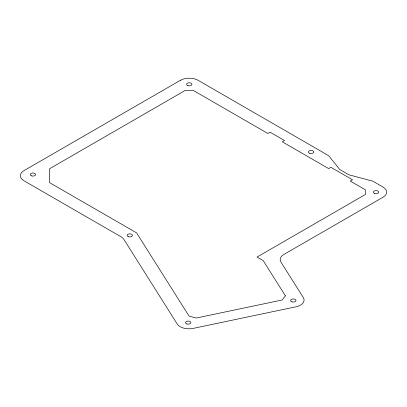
<?xml version="1.0" encoding="UTF-8"?>
<svg xmlns="http://www.w3.org/2000/svg" width="407" height="407" viewBox="0 0 407 407"><rect width="100%" height="100%" fill="white"/><g stroke="black" fill="none" stroke-linecap="round" stroke-linejoin="round"><path stroke-width="0.61" d="M285.404 295.838L282.031 300.015L196.286 318.035L189.052 316.086L136.589 232.875L49.522 182.611L49.522 168.783L185.261 90.41L193.249 90.41L267.857 133.486L270.095 132.194L284.559 140.547L282.326 141.84L328.668 168.595L330.906 167.308L352.498 179.772L350.259 181.059L365.43 189.82L365.466 194.449L257.031 257.051L263.197 260.612L285.404 295.838M180.454 80.281L23.988 170.614A12.449 7.189 0 0 0 23.988 180.779L120.981 236.772A12.449 7.189 0 0 1 123.876 239.397L177.279 324.094A12.449 7.189 0 0 0 193.233 328.388L295.899 306.812A12.449 7.189 0 0 0 303.342 297.603L280.916 262.037A12.449 7.189 0 0 1 283.811 254.497L383.012 197.227A12.449 7.189 0 0 0 383.012 187.062L372.812 181.171L348.926 174.807L339.692 169.475L328.668 155.688L198.056 80.281A12.449 7.189 0 0 0 180.454 80.281M291.839 301.791A2.666 1.542 0 0 0 295.981 300.61A2.666 1.542 0 0 0 292.14 299.13A2.666 1.542 0 0 0 291.839 301.791M186.859 323.936A2.666 1.542 0 0 0 190.863 322.603A2.666 1.542 0 0 0 186.859 321.271A2.666 1.542 0 0 0 186.859 323.936M128.276 236.671A2.666 1.542 0 0 0 132.423 235.49A2.666 1.542 0 0 0 128.581 234.01A2.666 1.542 0 0 0 128.276 236.671M31.456 175.824A2.666 1.542 0 0 0 35.597 174.644A2.666 1.542 0 0 0 31.756 173.163A2.666 1.542 0 0 0 31.456 175.824M187.775 85.572A2.666 1.542 0 0 0 191.916 84.391A2.666 1.542 0 0 0 188.075 82.911A2.666 1.542 0 0 0 187.775 85.572M309.605 153.271A2.666 1.542 0 0 0 313.751 152.091A2.666 1.542 0 0 0 309.905 150.61A2.666 1.542 0 0 0 309.605 153.271M374.572 193.422A2.666 1.542 0 0 0 378.714 192.241A2.666 1.542 0 0 0 374.872 190.756A2.666 1.542 0 0 0 374.572 193.422"/></g></svg>
